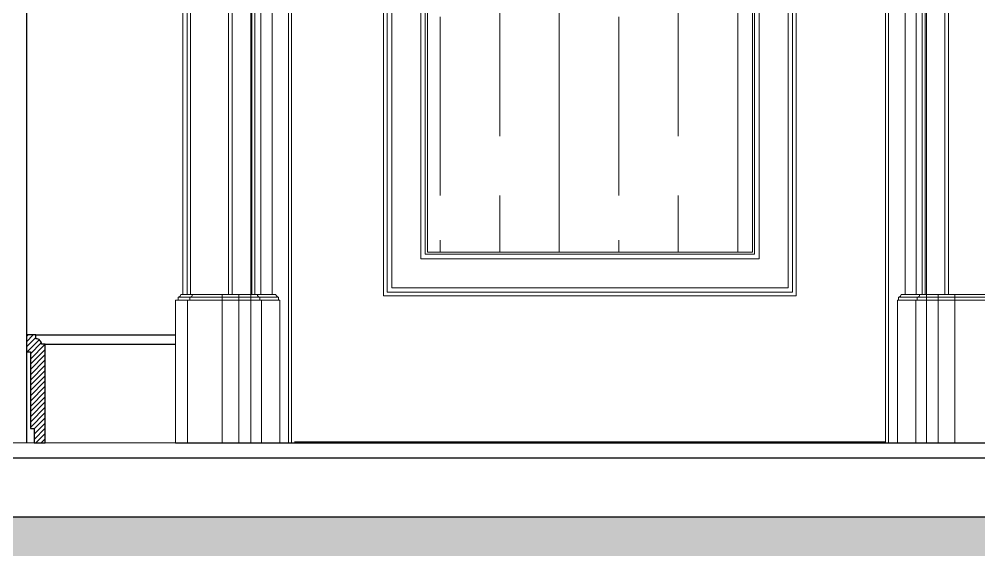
# Model space of a CAD drawing. Header units: inches. Extents: x -12478 to 399182, y -23212 to 525552.
# Drawn here: x 91806 to 93097, y -9222 to -8509 of the extents above; entities that cross this region are included whole.
import ezdxf

# ---------------------------------------------------------------- set-up
doc = ezdxf.new("R2010")
doc.units = ezdxf.units.IN
doc.header["$LTSCALE"] = 1000
doc.header["$MEASUREMENT"] = 0
for name, pattern in [('DASHED', [0.75, 0.5, -0.25]), ('HIDDEN', [0.375, 0.25, -0.125]), ('HIDDEN2', [0.1875, 0.125, -0.0625])]:
    doc.linetypes.add(name, pattern=pattern)
doc.layers.add('06 Menuiserie Coupe', color=113, linetype='Continuous', lineweight=25)
doc.layers.add('10 Décors et Achures', color=54, linetype='Continuous', lineweight=5)
for name, color, linetype in [('8', 8, 'Continuous'), ('A-Hidden', 8, 'HIDDEN'), ('CQ SPOT DETAILS', 40, 'Continuous'), ('Layer1', 1, 'Continuous'), ('Layer3', 3, 'Continuous'), ('Layer7', 8, 'Continuous'), ('WOOD', 23, 'Continuous')]:
    doc.layers.add(name, color=color, linetype=linetype)

# ---------------------------------------------------------------- blocks, each defined once
blk = doc.blocks.new('A$C296266e4')
at = {"layer": '8', "lineweight": 0}
h = blk.add_hatch(dxfattribs=at)
h.set_pattern_fill('GOST_WOOD', color=256, scale=40)
h.set_pattern_definition([(90, (386452.5, 119014.2), (-240, -1e-14), [400, -80]), (90, (386372.5, 118934.2), (-240, -1e-14), [240, -60, 120, -60]), (90, (386292.5, 118814.2), (-240, -1e-14), [400, -80])])
h.paths.add_polyline_path([(339, 912), (831, 912), (831, 257), (339, 257)])
at = {"layer": 'Layer7', "linetype": 'HIDDEN2', "lineweight": 0, "ltscale": 30, "elevation": 0}
blk.add_lwpolyline([(101.3, 0), (101.3, 2600), (1010, 2600), (1010, 0)], dxfattribs=at)
at = {"layer": 'WOOD', "lineweight": 0}
for p, q in [((138.9, 196.5, 0), (3.8, 196.5, 0)), ((63.1, 0, 0), (63.1, 200, 0)), ((85.5, 0, 0), (85.5, 200, 0)), ((972.5, 196.5, 0), (1107.5, 196.5, 0)), ((1025.8, 0, 0), (1025.8, 200, 0)), ((1048.2, 0, 0), (1048.2, 200, 0)), ((3.8, 192.5, 0), (138.9, 192.5, 0)), ((16.4, 0, 0), (16.4, 192.5, 0)), ((115.8, 0, 0), (115.7, 192.5, 0)), ((1107.5, 192.5, 0), (972.5, 192.5, 0)), ((995.6, 0, 0), (995.6, 192.5, 0)), ((1111.3, 0, 0), (13.7, 0, 0))]:
    blk.add_line(p, q, dxfattribs=at)
at = {"layer": 'WOOD', "lineweight": 0, "elevation": 0}
for points in [[(10, 200), (10, 2691.3), (941.3, 2691.3)], [(16, 200), (16, 2685.3), (941.3, 2685.3)], [(20.4, 200), (20.4, 2680.9), (941.3, 2680.9)], [(71.5, 200), (71.5, 2629.8), (941.3, 2629.8)], [(76.5, 200), (76.5, 2624.9), (941.3, 2624.9)], [(1039.8, 200), (1039.8, 2629.8), (941.3, 2629.8)], [(1034.9, 200), (1034.9, 2624.9), (941.3, 2624.9)], [(103, 200), (103, 2598.3), (941.3, 2598.3)], [(107, 200), (107, 2594.3), (941.3, 2594.3)], [(1008.3, 200), (1008.3, 2598.3), (941.3, 2598.3)], [(1004.3, 200), (1004.3, 2594.3), (941.3, 2594.3)], [(115, 200), (115, 2586.3), (941.3, 2586.3)], [(996.3, 200), (996.3, 2586.3), (941.3, 2586.3)], [(130, 200), (130, 2571.3), (941.3, 2571.3)], [(981.3, 200), (981.3, 2571.3), (941.3, 2571.3)], [(152.3, 0), (152.3, 2549), (941.3, 2549)], [(156.3, 0), (156.3, 2545), (941.3, 2545)], [(959, 0), (959, 2549), (941.3, 2549)], [(955, 0), (955, 2545), (941.3, 2545)], [(955, 2545), (955, 0)], [(160, 2), (955, 2)]]:
    blk.add_lwpolyline(points, dxfattribs=at)
for points in [[(280, 198), (835, 198), (835, 2498), (280, 2498)], [(285, 203), (830, 203), (830, 2493), (285, 2493)], [(291, 209), (824, 209), (824, 2487), (291, 2487)], [(785, 248), (785, 921), (330, 921), (330, 248)], [(779, 254), (779, 915), (336, 915), (336, 254)], [(776, 257), (776, 912), (339, 912), (339, 257)]]:
    blk.add_lwpolyline(points, close=True, dxfattribs=at)
for points in [[(0, 0), (0, 0), (0, 192.5), (3.8, 192.5), (3.8, 196.5, 0.423814), (7.3, 200), (7.3, 200), (135.3, 200, 0.430156), (138.9, 196.5), (138.9, 192.5), (140.3, 192.5), (140.3, 0), (0, 0)], [(16.4, 192.5), (19.5, 192.4), (19.5, 196.4, 0.454305), (23, 200), (27, 200)], [(117.6, 192.5), (113.8, 192.4), (113.8, 196.4, -0.454305), (110.3, 200), (106.3, 200)], [(1111.3, 0), (1111.3, 0), (1111.3, 192.5), (1107.5, 192.5), (1107.5, 196.5, -0.423814), (1104, 200), (1104, 200), (976, 200, -0.430156), (972.5, 196.5), (972.5, 192.5), (971.1, 192.5), (971.1, 0), (1111.3, 0)], [(993.7, 192.5), (997.5, 192.4), (997.5, 196.4, 0.454305), (1001, 200), (1005, 200)]]:
    blk.add_lwpolyline(points, format="xyb", dxfattribs=at)

msp = doc.modelspace()

# ---------------------------------------------------------------- hatches: boundary and pattern name
at = {"layer": '10 Décors et Achures'}
h = msp.add_hatch(dxfattribs=at)
h.set_pattern_fill('ANSI31', color=256, scale=40, angle=180, style=0)
h.set_pattern_definition([(225, (30858.5576, -9.513), (3.5355339, -3.5355339), [])])
edge = h.paths.add_edge_path()
edge.add_line((91816.4, -8955.6), (91821.4, -8955.6))
edge.add_line((91821.4, -8955.6), (91821.4, -9058.8))
edge.add_line((91821.4, -9058.8), (91826.4, -9058.8))
edge.add_line((91826.4, -9058.8), (91826.4, -9078.1))
edge.add_line((91826.4, -9078.1), (91841.4, -9078.1))
edge.add_line((91841.4, -9078.1), (91841.4, -8945.6))
edge.add_line((91841.4, -8945.6), (91836.4, -8945.6))
edge.add_arc((91828.9, -8945.6), 7.5, 360, 450)
edge.add_line((91828.9, -8938.1), (91828.9, -8933.1))
edge.add_line((91828.9, -8933.1), (91816.4, -8933.1))
edge.add_line((91816.4, -8933.1), (91816.4, -8955.6))
at = {"layer": 'Layer7'}
h = msp.add_hatch(dxfattribs=at)
h.set_pattern_fill('AR-CONC', color=256, scale=10, style=0)
h.set_pattern_definition([(50, (28757.76, 6159.27), (71.72602, -6.275213), [7.5, -82.5]), (355, (28757.76, 6159.27), (-13.87513, 75.21921), [6, -66]), (100.45144, (28763.74, 6158.746), (57.850885, 68.944), [6.37402, -70.11421]), (46.1842, (28757.76, 6179.27), (106.72413, -16.55193), [11.25, -123.75]), (96.63564, (28766.65, 6177.89), (93.4662, 97.41186), [9.56103, -105.17138]), (351.18416, (28757.76, 6179.27), (93.4662, 97.41186), [9, -99]), (21, (28767.76, 6174.27), (59.690705, -40.26189), [7.5, -82.5]), (326, (28767.76, 6174.27), (24.33153, 72.515005), [6, -66]), (71.45144, (28772.735, 6170.914), (84.02224, 32.253115), [6.37402, -70.11421]), (37.5, (28757.76, 6159.27), (1.215986, 33.289385), [0, -65.2, 0, -67, 0, -66.25]), (7.5, (28757.76, 6159.27), (26.306954, 39.441171), [0, -38.2, 0, -63.7, 0, -25.25]), (327.5, (28735.46, 6159.27), (53.382244, -2.255487), [0, -25, 0, -78, 0, -103.5]), (317.5, (28725.46, 6159.27), (58.318617, 10.010498), [0, -32.5, 0, -51.8, 0, -73.5])])
h.paths.add_polyline_path([(91420.5, -9178.1), (91420.5, -9378.1), (95251.6, -9378.1), (95251.6, -9178.1)])

# ---------------------------------------------------------------- linework, layer by layer
at = {"layer": '06 Menuiserie Coupe', "elevation": 0}
msp.add_lwpolyline([(91816.4, -8955.6), (91821.4, -8955.6), (91821.4, -9058.8), (91826.4, -9058.8), (91826.4, -9078.1), (91841.4, -9078.1), (91841.4, -8945.6), (91836.4, -8945.6, 0.414214), (91828.9, -8938.1), (91828.9, -8933.1), (91816.4, -8933.1), (91816.4, -8955.6)], format="xyb", dxfattribs=at)
at = {"layer": 'A-Hidden', "linetype": 'DASHED', "lineweight": 0, "ltscale": 10}
msp.add_line((96581.4, -9078.1, 0), (89418.3, -9078.1, 0), dxfattribs=at)
at = {"layer": 'CQ SPOT DETAILS', "color": 8}
for p, q in [((91828.9, -8933.1, 0), (92016.4, -8933.1, 0)), ((91841.4, -8945.6, 0), (92016.4, -8945.6, 0))]:
    msp.add_line(p, q, dxfattribs=at)
at = {"layer": 'Layer1'}
msp.add_line((91796.4, -9098.1, 0), (94894.3, -9098.1, 0), dxfattribs=at)
at = {"layer": 'Layer3'}
for p, q in [((91816.4, -4928.6, 0), (91816.4, -9078.6, 0)), ((95240.4, -9178.1), (91420.5, -9178.1))]:
    msp.add_line(p, q, dxfattribs=at)

# ---------------------------------------------------------------- block references
at = {"color": 8}
msp.add_blockref('A$C296266e4', (92016.4, -9078.6, 0), dxfattribs=at)

doc.saveas('drawing.dxf')
